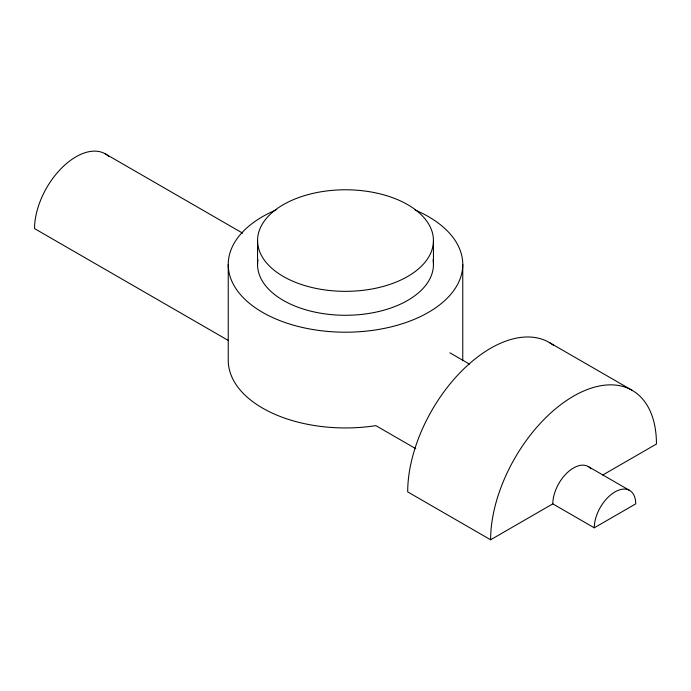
<?xml version="1.0" encoding="UTF-8"?>
<svg xmlns="http://www.w3.org/2000/svg" width="691" height="691" viewBox="0 0 691 691"><rect width="100%" height="100%" fill="white"/><g stroke="black" fill="none" stroke-linecap="round" stroke-linejoin="round"><path stroke-width="1.04" d="M553.353 345.198A117.263 67.701 -60 0 0 461.683 370.989A117.263 67.701 -60 0 0 407.69 491.897L490.61 539.775L552.8 503.869A29.316 16.93 -60 0 1 567.648 472.342A29.316 16.93 -60 0 1 590.917 468.826M602.612 475.106L656.45 444.028A117.263 67.701 -60 0 0 573.53 396.15A117.263 67.701 -60 0 0 490.61 539.775M594.26 527.803L635.72 503.869A29.316 16.93 -60 0 0 614.99 491.897A29.316 16.93 -60 0 0 594.26 527.803L552.8 503.869M549.241 342.468L632.161 390.346M105.326 153.877L242.593 233.126M449.893 352.816L469.5 364.131M588.188 466.511L629.648 490.446M228.496 340.568L34.55 228.591A58.631 33.85 -60 0 1 62.682 167.015A58.631 33.85 -60 0 1 108.902 156.52M415.749 448.675L375.852 425.639A117.263 67.701 0 0 1 228.237 360.244L228.237 264.498M462.763 264.498L462.763 360.244M433.447 240.563A87.947 50.78 0 0 1 301.526 284.537A87.947 50.78 0 0 1 301.526 196.589A87.947 50.78 0 0 1 433.447 240.563L433.447 264.498M257.553 240.563L257.553 264.498M415.006 209.969A117.263 67.701 0 0 1 432.488 309.905A117.263 67.701 0 0 1 258.512 309.905A117.263 67.701 0 0 1 275.994 209.969M433.067 259.756A87.947 50.78 0 0 1 345.5 315.277A87.947 50.78 0 0 1 257.933 259.756"/></g></svg>
